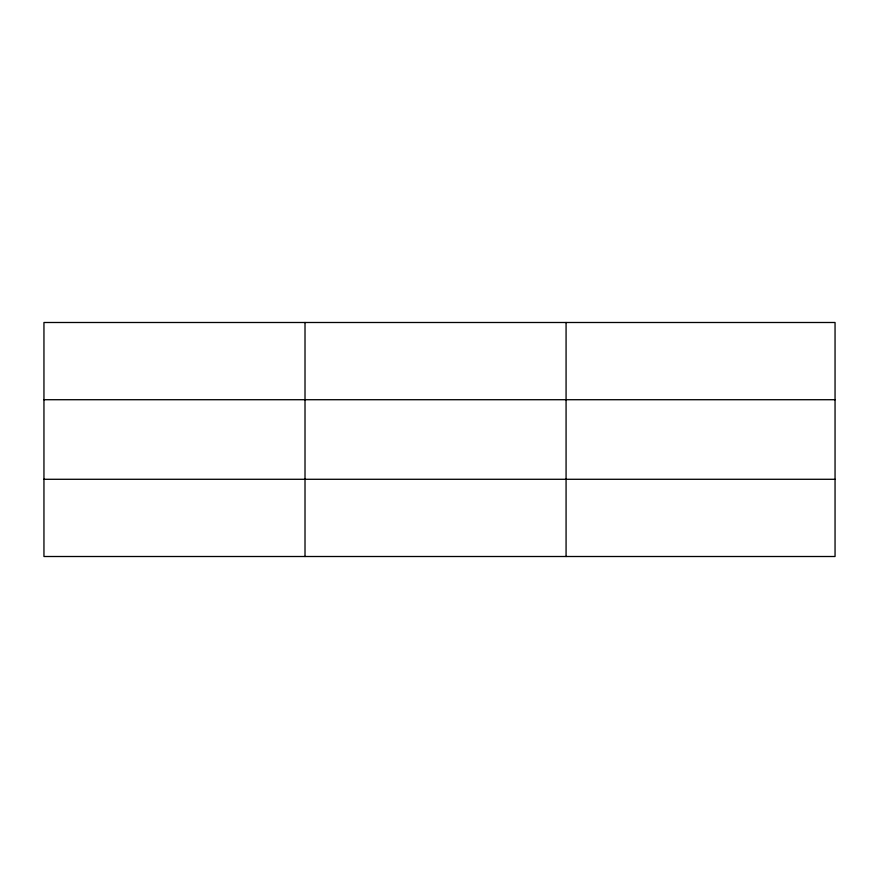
<?xml version="1.0" encoding="UTF-8"?>
<svg xmlns="http://www.w3.org/2000/svg" width="879" height="879" viewBox="0 0 879 879"><rect width="100%" height="100%" fill="white"/><g stroke="black" fill="none" stroke-linecap="round" stroke-linejoin="round"><path stroke-width="1.32" d="M305.013 322.494L305.013 556.506M566.076 322.494L566.076 556.506M835.05 479.286L835.05 556.506L43.95 556.506L43.95 322.494L835.05 322.494L835.05 479.286L43.95 479.286M43.95 399.714L835.05 399.714"/></g></svg>
